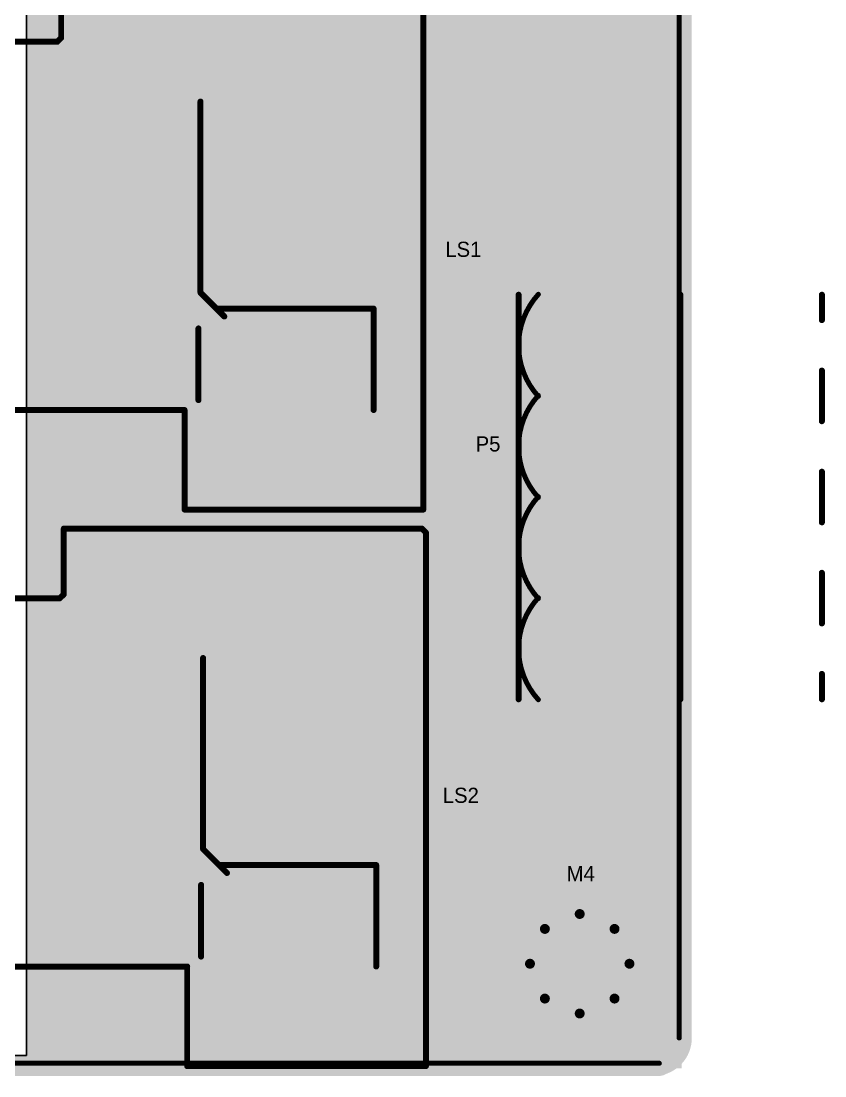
# Model space of a CAD drawing. Header units: millimetres. Extents: x 3.32 to 12.49, y 5.66 to 10.73.
# Drawn here: x 10.903 to 12.493, y 5.684 to 7.77 of the extents above; entities that cross this region are included whole.
import ezdxf

# ---------------------------------------------------------------- set-up
doc = ezdxf.new("R2010")
doc.units = ezdxf.units.MM
doc.header["$MEASUREMENT"] = 0
for name, color, linetype in [('BottomLayer', 5, 'Continuous'), ('BottomSolder', 6, 'Continuous'), ('InternalPlane1', 76, 'Continuous'), ('InternalPlane2', 16, 'Continuous'), ('KeepOutLayer', 6, 'Continuous'), ('MultiLayer', 9, 'Continuous'), ('PadHoleLayer', 156, 'Continuous'), ('TopLayer', 1, 'Continuous'), ('TopOverlay', 2, 'Continuous'), ('TopSolder', 216, 'Continuous')]:
    doc.layers.add(name, color=color, linetype=linetype)

# ---------------------------------------------------------------- blocks, each defined once
blk = doc.blocks.new('LK_102')
at = {"layer": 'BottomLayer'}
for points, const_width in [([(-0.064, 0, 1), (0.064, 0, 1)], 0.128), ([(-0.0098, 0.0984, 1), (0.0098, 0.0984, 1)], 0.0197), ([(-0.0787, 0.0689, 1), (-0.0591, 0.0689, 1)], 0.0197), ([(0.0591, 0.0689, 1), (0.0787, 0.0689, 1)], 0.0197), ([(-0.1083, 0, 1), (-0.0886, 0, 1)], 0.0197), ([(0.0886, 0, 1), (0.1083, 0, 1)], 0.0197), ([(-0.0787, -0.0689, 1), (-0.0591, -0.0689, 1)], 0.0197), ([(0.0591, -0.0689, 1), (0.0787, -0.0689, 1)], 0.0197), ([(-0.0098, -0.0984, 1), (0.0098, -0.0984, 1)], 0.0197)]:
    blk.add_lwpolyline(points, format="xyb", close=True, dxfattribs=dict(at, const_width=const_width))
at = {"layer": 'BottomSolder'}
for points, const_width in [([(-0.066, 0, 1), (0.066, 0, 1)], 0.132), ([(-0.0118, 0.0984, 1), (0.0118, 0.0984, 1)], 0.0237), ([(-0.0807, 0.0689, 1), (-0.0571, 0.0689, 1)], 0.0237), ([(0.0571, 0.0689, 1), (0.0807, 0.0689, 1)], 0.0237), ([(-0.1103, 0, 1), (-0.0866, 0, 1)], 0.0237), ([(0.0866, 0, 1), (0.1103, 0, 1)], 0.0237), ([(-0.0807, -0.0689, 1), (-0.0571, -0.0689, 1)], 0.0237), ([(0.0571, -0.0689, 1), (0.0807, -0.0689, 1)], 0.0237), ([(-0.0118, -0.0984, 1), (0.0118, -0.0984, 1)], 0.0237)]:
    blk.add_lwpolyline(points, format="xyb", close=True, dxfattribs=dict(at, const_width=const_width))
at = {"layer": 'InternalPlane1'}
for points, const_width in [([(-0.0149, 0.0984, 1), (0.0149, 0.0984, 1)], 0.0298), ([(-0.0838, 0.0689, 1), (-0.054, 0.0689, 1)], 0.0298), ([(-0.0444, 0, 1), (0.0444, 0, 1)], 0.0889), ([(0.054, 0.0689, 1), (0.0838, 0.0689, 1)], 0.0298), ([(-0.1133, 0, 1), (-0.0835, 0, 1)], 0.0298), ([(0.0835, 0, 1), (0.1133, 0, 1)], 0.0298), ([(-0.0838, -0.0689, 1), (-0.054, -0.0689, 1)], 0.0298), ([(0.054, -0.0689, 1), (0.0838, -0.0689, 1)], 0.0298), ([(-0.0149, -0.0984, 1), (0.0149, -0.0984, 1)], 0.0298)]:
    blk.add_lwpolyline(points, format="xyb", close=True, dxfattribs=dict(at, const_width=const_width))
at = {"layer": 'InternalPlane2'}
for points, const_width in [([(-0.0149, 0.0984, 1), (0.0149, 0.0984, 1)], 0.0298), ([(-0.0838, 0.0689, 1), (-0.054, 0.0689, 1)], 0.0298), ([(-0.0444, 0, 1), (0.0444, 0, 1)], 0.0889), ([(0.054, 0.0689, 1), (0.0838, 0.0689, 1)], 0.0298), ([(-0.1133, 0, 1), (-0.0835, 0, 1)], 0.0298), ([(0.0835, 0, 1), (0.1133, 0, 1)], 0.0298), ([(-0.0838, -0.0689, 1), (-0.054, -0.0689, 1)], 0.0298), ([(0.054, -0.0689, 1), (0.0838, -0.0689, 1)], 0.0298), ([(-0.0149, -0.0984, 1), (0.0149, -0.0984, 1)], 0.0298)]:
    blk.add_lwpolyline(points, format="xyb", close=True, dxfattribs=dict(at, const_width=const_width))
at = {"layer": 'MultiLayer'}
for points, const_width in [([(-0.064, 0, 1), (0.064, 0, 1)], 0.128), ([(-0.0098, 0.0984, 1), (0.0098, 0.0984, 1)], 0.0197), ([(-0.0787, 0.0689, 1), (-0.0591, 0.0689, 1)], 0.0197), ([(0.0591, 0.0689, 1), (0.0787, 0.0689, 1)], 0.0197), ([(-0.1083, 0, 1), (-0.0886, 0, 1)], 0.0197), ([(0.0886, 0, 1), (0.1083, 0, 1)], 0.0197), ([(-0.0787, -0.0689, 1), (-0.0591, -0.0689, 1)], 0.0197), ([(0.0591, -0.0689, 1), (0.0787, -0.0689, 1)], 0.0197), ([(-0.0098, -0.0984, 1), (0.0098, -0.0984, 1)], 0.0197)]:
    blk.add_lwpolyline(points, format="xyb", close=True, dxfattribs=dict(at, const_width=const_width))
at = {"layer": 'PadHoleLayer'}
for points, const_width in [([(-0.0049, 0.0984, 1), (0.0049, 0.0984, 1)], 0.00984), ([(-0.0738, 0.0689, 1), (-0.064, 0.0689, 1)], 0.00984), ([(-0.0344, 0, 1), (0.0344, 0, 1)], 0.0689), ([(0.064, 0.0689, 1), (0.0738, 0.0689, 1)], 0.00984), ([(-0.1033, 0, 1), (-0.0935, 0, 1)], 0.00984), ([(0.0935, 0, 1), (0.1033, 0, 1)], 0.00984), ([(-0.0738, -0.0689, 1), (-0.064, -0.0689, 1)], 0.00984), ([(0.064, -0.0689, 1), (0.0738, -0.0689, 1)], 0.00984), ([(-0.0049, -0.0984, 1), (0.0049, -0.0984, 1)], 0.00984)]:
    blk.add_lwpolyline(points, format="xyb", close=True, dxfattribs=dict(at, const_width=const_width))
at = {"layer": 'TopLayer'}
for points, const_width in [([(-0.064, 0, 1), (0.064, 0, 1)], 0.128), ([(-0.0098, 0.0984, 1), (0.0098, 0.0984, 1)], 0.0197), ([(-0.0787, 0.0689, 1), (-0.0591, 0.0689, 1)], 0.0197), ([(0.0591, 0.0689, 1), (0.0787, 0.0689, 1)], 0.0197), ([(-0.1083, 0, 1), (-0.0886, 0, 1)], 0.0197), ([(0.0886, 0, 1), (0.1083, 0, 1)], 0.0197), ([(-0.0787, -0.0689, 1), (-0.0591, -0.0689, 1)], 0.0197), ([(0.0591, -0.0689, 1), (0.0787, -0.0689, 1)], 0.0197), ([(-0.0098, -0.0984, 1), (0.0098, -0.0984, 1)], 0.0197)]:
    blk.add_lwpolyline(points, format="xyb", close=True, dxfattribs=dict(at, const_width=const_width))
at = {"layer": 'TopSolder'}
for points, const_width in [([(-0.066, 0, 1), (0.066, 0, 1)], 0.132), ([(-0.0118, 0.0984, 1), (0.0118, 0.0984, 1)], 0.0237), ([(-0.0807, 0.0689, 1), (-0.0571, 0.0689, 1)], 0.0237), ([(0.0571, 0.0689, 1), (0.0807, 0.0689, 1)], 0.0237), ([(-0.1103, 0, 1), (-0.0866, 0, 1)], 0.0237), ([(0.0866, 0, 1), (0.1103, 0, 1)], 0.0237), ([(-0.0807, -0.0689, 1), (-0.0571, -0.0689, 1)], 0.0237), ([(0.0571, -0.0689, 1), (0.0807, -0.0689, 1)], 0.0237), ([(-0.0118, -0.0984, 1), (0.0118, -0.0984, 1)], 0.0237)]:
    blk.add_lwpolyline(points, format="xyb", close=True, dxfattribs=dict(at, const_width=const_width))
blk = doc.blocks.new('MSTBV_2_5_4_G_5_08_117')
at = {"layer": 'BottomLayer', "const_width": 0.05}
for points in [[(0.175, 0, 1), (0.225, 0, 1)], [(0.375, 0, 1), (0.425, 0, 1)], [(0.575, 0, 1), (0.625, 0, 1)]]:
    blk.add_lwpolyline(points, format="xyb", close=True, dxfattribs=at)
at = {"layer": 'BottomLayer'}
blk.add_solid([(0.05, 0.05), (-0.05, 0.05), (0.05, -0.05), (-0.05, -0.05)], dxfattribs=at)
at = {"layer": 'BottomSolder', "const_width": 0.054}
for points in [[(0.173, 0, 1), (0.227, 0, 1)], [(0.373, 0, 1), (0.427, 0, 1)], [(0.573, 0, 1), (0.627, 0, 1)]]:
    blk.add_lwpolyline(points, format="xyb", close=True, dxfattribs=at)
at = {"layer": 'BottomSolder'}
blk.add_solid([(0.054, 0.054), (-0.054, 0.054), (0.054, -0.054), (-0.054, -0.054)], dxfattribs=at)
at = {"layer": 'InternalPlane1', "const_width": 0.05}
for points in [[(-0.025, 0, 1), (0.025, 0, 1)], [(0.175, 0, 1), (0.225, 0, 1)], [(0.375, 0, 1), (0.425, 0, 1)], [(0.575, 0, 1), (0.625, 0, 1)]]:
    blk.add_lwpolyline(points, format="xyb", close=True, dxfattribs=at)
at = {"layer": 'InternalPlane2', "const_width": 0.05}
for points in [[(-0.025, 0, 1), (0.025, 0, 1)], [(0.175, 0, 1), (0.225, 0, 1)], [(0.375, 0, 1), (0.425, 0, 1)], [(0.575, 0, 1), (0.625, 0, 1)]]:
    blk.add_lwpolyline(points, format="xyb", close=True, dxfattribs=at)
at = {"layer": 'MultiLayer', "const_width": 0.05}
for points in [[(0.175, 0, 1), (0.225, 0, 1)], [(0.375, 0, 1), (0.425, 0, 1)], [(0.575, 0, 1), (0.625, 0, 1)]]:
    blk.add_lwpolyline(points, format="xyb", close=True, dxfattribs=at)
at = {"layer": 'MultiLayer'}
blk.add_solid([(0.05, 0.05), (-0.05, 0.05), (0.05, -0.05), (-0.05, -0.05)], dxfattribs=at)
at = {"layer": 'PadHoleLayer', "const_width": 0.03}
for points in [[(-0.015, 0, 1), (0.015, 0, 1)], [(0.185, 0, 1), (0.215, 0, 1)], [(0.385, 0, 1), (0.415, 0, 1)], [(0.585, 0, 1), (0.615, 0, 1)]]:
    blk.add_lwpolyline(points, format="xyb", close=True, dxfattribs=at)
at = {"layer": 'TopLayer', "const_width": 0.05}
for points in [[(0.175, 0, 1), (0.225, 0, 1)], [(0.375, 0, 1), (0.425, 0, 1)], [(0.575, 0, 1), (0.625, 0, 1)]]:
    blk.add_lwpolyline(points, format="xyb", close=True, dxfattribs=at)
at = {"layer": 'TopLayer'}
blk.add_solid([(0.05, 0.05), (-0.05, 0.05), (0.05, -0.05), (-0.05, -0.05)], dxfattribs=at)
at = {"layer": 'TopOverlay', "const_width": 0.012}
for points in [[(-0.05, 0.45), (-0.1, 0.45)], [(0.15, 0.45), (0.05, 0.45)], [(0.35, 0.45), (0.25, 0.45)], [(0.55, 0.45), (0.45, 0.45)], [(0.7, 0.45), (0.65, 0.45)], [(0.7, 0.17), (-0.1, 0.17)], [(0.7, -0.15), (-0.1, -0.15)]]:
    blk.add_lwpolyline(points, dxfattribs=at)
at = {"layer": 'TopOverlay'}
for points, const_width in [([(-0.103, 0.45, 1), (-0.097, 0.45, 1)], 0.006), ([(-0.053, 0.45, 1), (-0.047, 0.45, 1)], 0.006), ([(0.047, 0.45, 1), (0.053, 0.45, 1)], 0.006), ([(0.147, 0.45, 1), (0.153, 0.45, 1)], 0.006), ([(0.247, 0.45, 1), (0.253, 0.45, 1)], 0.006), ([(0.347, 0.45, 1), (0.353, 0.45, 1)], 0.006), ([(0.447, 0.45, 1), (0.453, 0.45, 1)], 0.006), ([(0.547, 0.45, 1), (0.553, 0.45, 1)], 0.006), ([(0.647, 0.45, 1), (0.653, 0.45, 1)], 0.006), ([(0.697, 0.45, 1), (0.703, 0.45, 1)], 0.006), ([(-0.103, 0.17, 1), (-0.097, 0.17, 1)], 0.006), ([(0.697, 0.17, 1), (0.703, 0.17, 1)], 0.006), ([(-0.1034, -0.111, 1), (-0.0984, -0.111, 1)], 0.005), ([(0.0966, -0.111, 1), (0.1016, -0.111, 1)], 0.005), ([(0.0984, -0.111, 1), (0.1034, -0.111, 1)], 0.005), ([(0.2966, -0.111, 1), (0.3016, -0.111, 1)], 0.005), ([(0.2984, -0.111, 1), (0.3034, -0.111, 1)], 0.005), ([(0.4966, -0.111, 1), (0.5016, -0.111, 1)], 0.005), ([(0.4984, -0.111, 1), (0.5034, -0.111, 1)], 0.005), ([(0.6984, -0.111, 1), (0.7034, -0.111, 1)], 0.005), ([(-0.103, -0.15, 1), (-0.097, -0.15, 1)], 0.006), ([(0.697, -0.15, 1), (0.703, -0.15, 1)], 0.006)]:
    blk.add_lwpolyline(points, format="xyb", close=True, dxfattribs=dict(at, const_width=const_width))
at = {"layer": 'TopOverlay', "const_width": 0.01}
for points in [[(0.1009, -0.111, -0.38661), (-0.1009, -0.111)], [(0.3009, -0.111, -0.38661), (0.0991, -0.111)], [(0.5009, -0.111, -0.38661), (0.2991, -0.111)], [(0.7009, -0.111, -0.38661), (0.4991, -0.111)]]:
    blk.add_lwpolyline(points, format="xyb", dxfattribs=at)
at = {"layer": 'TopSolder', "const_width": 0.054}
for points in [[(0.173, 0, 1), (0.227, 0, 1)], [(0.373, 0, 1), (0.427, 0, 1)], [(0.573, 0, 1), (0.627, 0, 1)]]:
    blk.add_lwpolyline(points, format="xyb", close=True, dxfattribs=at)
at = {"layer": 'TopSolder'}
blk.add_solid([(0.054, 0.054), (-0.054, 0.054), (0.054, -0.054), (-0.054, -0.054)], dxfattribs=at)
blk = doc.blocks.new('NT90HCE12CE_292')
at = {"layer": 'BottomLayer'}
for points, const_width in [([(0.8348, -0.1099, 1), (0.9037, -0.1099, 1)], 0.0689), ([(0.8348, -0.4052, 1), (0.9037, -0.4052, 1)], 0.0689), ([(0.1606, -0.48, 1), (0.2394, -0.48, 1)], 0.0787), ([(0.3083, -0.98, 1), (0.3673, -0.98, 1)], 0.0591), ([(0.7059, -0.9839, 1), (0.765, -0.9839, 1)], 0.0591), ([(0.5051, -1.0706, 1), (0.5642, -1.0706, 1)], 0.0591)]:
    blk.add_lwpolyline(points, format="xyb", close=True, dxfattribs=dict(at, const_width=const_width))
at = {"layer": 'BottomSolder'}
for points, const_width in [([(0.8328, -0.1099, 1), (0.9057, -0.1099, 1)], 0.0729), ([(0.8328, -0.4052, 1), (0.9057, -0.4052, 1)], 0.0729), ([(0.1586, -0.48, 1), (0.2414, -0.48, 1)], 0.0827), ([(0.3063, -0.98, 1), (0.3693, -0.98, 1)], 0.0631), ([(0.7039, -0.9839, 1), (0.767, -0.9839, 1)], 0.0631), ([(0.5031, -1.0706, 1), (0.5662, -1.0706, 1)], 0.0631)]:
    blk.add_lwpolyline(points, format="xyb", close=True, dxfattribs=dict(at, const_width=const_width))
at = {"layer": 'InternalPlane1'}
for points, const_width in [([(0.8347, -0.1099, 1), (0.9039, -0.1099, 1)], 0.0692), ([(0.8347, -0.4052, 1), (0.9039, -0.4052, 1)], 0.0692), ([(0.1654, -0.48, 1), (0.2346, -0.48, 1)], 0.0692), ([(0.28, -0.9399, 1), (0.285, -0.9399, 1)], 0.005), ([(0.2951, -0.9247, 1), (0.3001, -0.9247, 1)], 0.005), ([(0.3754, -0.9247, 1), (0.3804, -0.9247, 1)], 0.005), ([(0.3906, -0.9399, 1), (0.3956, -0.9399, 1)], 0.005), ([(0.7038, -0.9839, 1), (0.7671, -0.9839, 1)], 0.0633), ([(0.5, -1.0706, 1), (0.5693, -1.0706, 1)], 0.0692), ([(0.28, -1.0201, 1), (0.285, -1.0201, 1)], 0.005), ([(0.3906, -1.0201, 1), (0.3956, -1.0201, 1)], 0.005), ([(0.2951, -1.0353, 1), (0.3001, -1.0353, 1)], 0.005), ([(0.3754, -1.0353, 1), (0.3804, -1.0353, 1)], 0.005)]:
    blk.add_lwpolyline(points, format="xyb", close=True, dxfattribs=dict(at, const_width=const_width))
at = {"layer": 'InternalPlane1', "const_width": 0.01}
for points in [[(0.2976, -0.9247, -0.32492), (0.3779, -0.9247)], [(0.2825, -1.0201, -0.32492), (0.2825, -0.9399)], [(0.3931, -0.9399, -0.32492), (0.3931, -1.0201)], [(0.3779, -1.0353, -0.32492), (0.2976, -1.0353)]]:
    blk.add_lwpolyline(points, format="xyb", dxfattribs=at)
at = {"layer": 'InternalPlane2'}
for points, const_width in [([(0.8347, -0.1099, 1), (0.9039, -0.1099, 1)], 0.0692), ([(0.8347, -0.4052, 1), (0.9039, -0.4052, 1)], 0.0692), ([(0.1654, -0.48, 1), (0.2346, -0.48, 1)], 0.0692), ([(0.3061, -0.98, 1), (0.3694, -0.98, 1)], 0.0633), ([(0.7038, -0.9839, 1), (0.7671, -0.9839, 1)], 0.0633), ([(0.5, -1.0706, 1), (0.5693, -1.0706, 1)], 0.0692)]:
    blk.add_lwpolyline(points, format="xyb", close=True, dxfattribs=dict(at, const_width=const_width))
at = {"layer": 'MultiLayer'}
for points, const_width in [([(0.8348, -0.1099, 1), (0.9037, -0.1099, 1)], 0.0689), ([(0.8348, -0.4052, 1), (0.9037, -0.4052, 1)], 0.0689), ([(0.1606, -0.48, 1), (0.2394, -0.48, 1)], 0.0787), ([(0.3083, -0.98, 1), (0.3673, -0.98, 1)], 0.0591), ([(0.7059, -0.9839, 1), (0.765, -0.9839, 1)], 0.0591), ([(0.5051, -1.0706, 1), (0.5642, -1.0706, 1)], 0.0591)]:
    blk.add_lwpolyline(points, format="xyb", close=True, dxfattribs=dict(at, const_width=const_width))
at = {"layer": 'PadHoleLayer'}
for points, const_width in [([(0.8447, -0.1099, 1), (0.8939, -0.1099, 1)], 0.0492), ([(0.8447, -0.4052, 1), (0.8939, -0.4052, 1)], 0.0492), ([(0.1754, -0.48, 1), (0.2246, -0.48, 1)], 0.0492), ([(0.3161, -0.98, 1), (0.3594, -0.98, 1)], 0.0433), ([(0.7138, -0.9839, 1), (0.7571, -0.9839, 1)], 0.0433), ([(0.51, -1.0706, 1), (0.5593, -1.0706, 1)], 0.0492)]:
    blk.add_lwpolyline(points, format="xyb", close=True, dxfattribs=dict(at, const_width=const_width))
at = {"layer": 'TopLayer'}
for points, const_width in [([(0.8348, -0.1099, 1), (0.9037, -0.1099, 1)], 0.0689), ([(0.8348, -0.4052, 1), (0.9037, -0.4052, 1)], 0.0689), ([(0.1606, -0.48, 1), (0.2394, -0.48, 1)], 0.0787), ([(0.3083, -0.98, 1), (0.3673, -0.98, 1)], 0.0591), ([(0.7059, -0.9839, 1), (0.765, -0.9839, 1)], 0.0591), ([(0.5051, -1.0706, 1), (0.5642, -1.0706, 1)], 0.0591)]:
    blk.add_lwpolyline(points, format="xyb", close=True, dxfattribs=dict(at, const_width=const_width))
at = {"layer": 'TopOverlay', "const_width": 0.0118}
for points in [[(0.0032, -0.0194), (0.011, -0.0115)], [(0.0032, -0.48), (0.0032, -0.0194)], [(0.0268, -0.0115), (0.011, -0.0115)], [(0.8693, -0.0115), (0.0268, -0.0115)], [(1.0661, -0.0115), (0.7866, -0.0115)], [(1.0661, -0.1199), (1.0661, -0.0115)], [(1.0661, -0.4485), (1.0661, -0.0706)], [(0.6685, -0.3619), (0.6685, -0.1099)], [(0.8693, -0.1099), (0.6685, -0.1099)], [(0.6685, -0.4209), (0.6685, -0.3619)], [(1.0661, -0.4839), (1.0661, -0.3855)], [(0.637, -0.4524), (0.6685, -0.4209)], [(0.6685, -0.4209), (0.6843, -0.4052)], [(0.0032, -0.728), (0.0032, -0.4406)], [(0.637, -0.4524), (0.2591, -0.4524)], [(0.8496, -0.4564), (0.7079, -0.4564)], [(0.8693, -1.1532), (0.8693, -0.4839)], [(1.0661, -0.4839), (0.8693, -0.4839)], [(0.0661, -0.728), (0.0032, -0.728)], [(0.1331, -0.728), (0.0661, -0.728)], [(0.1409, -0.7359), (0.1331, -0.728)], [(0.1409, -0.98), (0.1409, -0.7359)], [(0.5583, -0.8776), (0.4795, -0.8776)], [(0.4795, -0.9879), (0.4795, -0.8776)], [(0.5583, -0.9839), (0.5583, -0.8776)], [(0.4795, -0.9485), (0.3693, -0.9485)], [(0.7, -0.9485), (0.5583, -0.9485)], [(0.7157, -0.9643), (0.7, -0.9485)], [(0.1409, -1.2595), (0.1409, -0.98)], [(0.5543, -0.9879), (0.5583, -0.9839)], [(0.5543, -0.9879), (0.4795, -0.9879)], [(0.8693, -1.2635), (0.8693, -1.1532)], [(0.1449, -1.2635), (0.1409, -1.2595)], [(0.2512, -1.2635), (0.1449, -1.2635)], [(0.5937, -1.2635), (0.2512, -1.2635)], [(0.8693, -1.2635), (0.5346, -1.2635)]]:
    blk.add_lwpolyline(points, dxfattribs=at)
at = {"layer": 'TopOverlay', "const_width": 0.00591}
for points in [[(0.0002, -0.0194, 1), (0.0061, -0.0194, 1)], [(0.0002, -0.0194, 1), (0.0061, -0.0194, 1)], [(0.0081, -0.0115, 1), (0.014, -0.0115, 1)], [(0.0081, -0.0115, 1), (0.014, -0.0115, 1)], [(0.0238, -0.0115, 1), (0.0297, -0.0115, 1)], [(0.0238, -0.0115, 1), (0.0297, -0.0115, 1)], [(0.7837, -0.0115, 1), (0.7896, -0.0115, 1)], [(0.8663, -0.0115, 1), (0.8722, -0.0115, 1)], [(1.0632, -0.0115, 1), (1.0691, -0.0115, 1)], [(1.0632, -0.0115, 1), (1.0691, -0.0115, 1)], [(1.0632, -0.0706, 1), (1.0691, -0.0706, 1)], [(0.6656, -0.1099, 1), (0.6715, -0.1099, 1)], [(0.6656, -0.1099, 1), (0.6715, -0.1099, 1)], [(0.8663, -0.1099, 1), (0.8722, -0.1099, 1)], [(1.0632, -0.1199, 1), (1.0691, -0.1199, 1)], [(0.6656, -0.3619, 1), (0.6715, -0.3619, 1)], [(0.6656, -0.3619, 1), (0.6715, -0.3619, 1)], [(1.0632, -0.3855, 1), (1.0691, -0.3855, 1)], [(0.6656, -0.4209, 1), (0.6715, -0.4209, 1)], [(0.6656, -0.4209, 1), (0.6715, -0.4209, 1)], [(0.6656, -0.4209, 1), (0.6715, -0.4209, 1)], [(0.6813, -0.4052, 1), (0.6872, -0.4052, 1)], [(0.0002, -0.4406, 1), (0.0061, -0.4406, 1)], [(0.2561, -0.4524, 1), (0.262, -0.4524, 1)], [(0.6341, -0.4524, 1), (0.64, -0.4524, 1)], [(0.6341, -0.4524, 1), (0.64, -0.4524, 1)], [(0.7049, -0.4564, 1), (0.7108, -0.4564, 1)], [(0.8467, -0.4564, 1), (0.8526, -0.4564, 1)], [(1.0632, -0.4485, 1), (1.0691, -0.4485, 1)], [(0.0002, -0.48, 1), (0.0061, -0.48, 1)], [(0.8663, -0.4839, 1), (0.8722, -0.4839, 1)], [(0.8663, -0.4839, 1), (0.8722, -0.4839, 1)], [(1.0632, -0.4839, 1), (1.0691, -0.4839, 1)], [(1.0632, -0.4839, 1), (1.0691, -0.4839, 1)], [(0.0002, -0.728, 1), (0.0061, -0.728, 1)], [(0.0002, -0.728, 1), (0.0061, -0.728, 1)], [(0.0632, -0.728, 1), (0.0691, -0.728, 1)], [(0.0632, -0.728, 1), (0.0691, -0.728, 1)], [(0.1301, -0.728, 1), (0.136, -0.728, 1)], [(0.1301, -0.728, 1), (0.136, -0.728, 1)], [(0.138, -0.7359, 1), (0.1439, -0.7359, 1)], [(0.138, -0.7359, 1), (0.1439, -0.7359, 1)], [(0.4766, -0.8776, 1), (0.4825, -0.8776, 1)], [(0.4766, -0.8776, 1), (0.4825, -0.8776, 1)], [(0.5553, -0.8776, 1), (0.5612, -0.8776, 1)], [(0.5553, -0.8776, 1), (0.5612, -0.8776, 1)], [(0.3663, -0.9485, 1), (0.3722, -0.9485, 1)], [(0.4766, -0.9485, 1), (0.4825, -0.9485, 1)], [(0.5553, -0.9485, 1), (0.5612, -0.9485, 1)], [(0.697, -0.9485, 1), (0.703, -0.9485, 1)], [(0.697, -0.9485, 1), (0.703, -0.9485, 1)], [(0.7128, -0.9643, 1), (0.7187, -0.9643, 1)], [(0.138, -0.98, 1), (0.1439, -0.98, 1)], [(0.138, -0.98, 1), (0.1439, -0.98, 1)], [(0.5553, -0.9839, 1), (0.5612, -0.9839, 1)], [(0.5553, -0.9839, 1), (0.5612, -0.9839, 1)], [(0.4766, -0.9879, 1), (0.4825, -0.9879, 1)], [(0.4766, -0.9879, 1), (0.4825, -0.9879, 1)], [(0.5514, -0.9879, 1), (0.5573, -0.9879, 1)], [(0.5514, -0.9879, 1), (0.5573, -0.9879, 1)], [(0.8663, -1.1532, 1), (0.8722, -1.1532, 1)], [(0.8663, -1.1532, 1), (0.8722, -1.1532, 1)], [(0.138, -1.2595, 1), (0.1439, -1.2595, 1)], [(0.138, -1.2595, 1), (0.1439, -1.2595, 1)], [(0.1419, -1.2635, 1), (0.1478, -1.2635, 1)], [(0.1419, -1.2635, 1), (0.1478, -1.2635, 1)], [(0.2482, -1.2635, 1), (0.2541, -1.2635, 1)], [(0.2482, -1.2635, 1), (0.2541, -1.2635, 1)], [(0.5317, -1.2635, 1), (0.5376, -1.2635, 1)], [(0.5907, -1.2635, 1), (0.5967, -1.2635, 1)], [(0.8663, -1.2635, 1), (0.8722, -1.2635, 1)], [(0.8663, -1.2635, 1), (0.8722, -1.2635, 1)]]:
    blk.add_lwpolyline(points, format="xyb", close=True, dxfattribs=at)
at = {"layer": 'TopSolder'}
for points, const_width in [([(0.8328, -0.1099, 1), (0.9057, -0.1099, 1)], 0.0729), ([(0.8328, -0.4052, 1), (0.9057, -0.4052, 1)], 0.0729), ([(0.1586, -0.48, 1), (0.2414, -0.48, 1)], 0.0827), ([(0.3063, -0.98, 1), (0.3693, -0.98, 1)], 0.0631), ([(0.7039, -0.9839, 1), (0.767, -0.9839, 1)], 0.0631), ([(0.5031, -1.0706, 1), (0.5662, -1.0706, 1)], 0.0631)]:
    blk.add_lwpolyline(points, format="xyb", close=True, dxfattribs=dict(at, const_width=const_width))
blk = doc.blocks.new('NT90HCE12CE_376')
at = {"layer": 'BottomLayer'}
for points, const_width in [([(0.8348, -0.1099, 1), (0.9037, -0.1099, 1)], 0.0689), ([(0.8348, -0.4052, 1), (0.9037, -0.4052, 1)], 0.0689), ([(0.1606, -0.48, 1), (0.2394, -0.48, 1)], 0.0787), ([(0.3083, -0.98, 1), (0.3673, -0.98, 1)], 0.0591), ([(0.7059, -0.9839, 1), (0.765, -0.9839, 1)], 0.0591), ([(0.5051, -1.0706, 1), (0.5642, -1.0706, 1)], 0.0591)]:
    blk.add_lwpolyline(points, format="xyb", close=True, dxfattribs=dict(at, const_width=const_width))
at = {"layer": 'BottomSolder'}
for points, const_width in [([(0.8328, -0.1099, 1), (0.9057, -0.1099, 1)], 0.0729), ([(0.8328, -0.4052, 1), (0.9057, -0.4052, 1)], 0.0729), ([(0.1586, -0.48, 1), (0.2414, -0.48, 1)], 0.0827), ([(0.3063, -0.98, 1), (0.3693, -0.98, 1)], 0.0631), ([(0.7039, -0.9839, 1), (0.767, -0.9839, 1)], 0.0631), ([(0.5031, -1.0706, 1), (0.5662, -1.0706, 1)], 0.0631)]:
    blk.add_lwpolyline(points, format="xyb", close=True, dxfattribs=dict(at, const_width=const_width))
at = {"layer": 'InternalPlane1'}
for points, const_width in [([(0.8347, -0.1099, 1), (0.9039, -0.1099, 1)], 0.0692), ([(0.8347, -0.4052, 1), (0.9039, -0.4052, 1)], 0.0692), ([(0.1654, -0.48, 1), (0.2346, -0.48, 1)], 0.0692), ([(0.28, -0.9399, 1), (0.285, -0.9399, 1)], 0.005), ([(0.2951, -0.9247, 1), (0.3001, -0.9247, 1)], 0.005), ([(0.3754, -0.9247, 1), (0.3804, -0.9247, 1)], 0.005), ([(0.3906, -0.9399, 1), (0.3956, -0.9399, 1)], 0.005), ([(0.7038, -0.9839, 1), (0.7671, -0.9839, 1)], 0.0633), ([(0.5, -1.0706, 1), (0.5693, -1.0706, 1)], 0.0692), ([(0.28, -1.0201, 1), (0.285, -1.0201, 1)], 0.005), ([(0.3906, -1.0201, 1), (0.3956, -1.0201, 1)], 0.005), ([(0.2951, -1.0353, 1), (0.3001, -1.0353, 1)], 0.005), ([(0.3754, -1.0353, 1), (0.3804, -1.0353, 1)], 0.005)]:
    blk.add_lwpolyline(points, format="xyb", close=True, dxfattribs=dict(at, const_width=const_width))
at = {"layer": 'InternalPlane1', "const_width": 0.01}
for points in [[(0.2976, -0.9247, -0.32492), (0.3779, -0.9247)], [(0.2825, -1.0201, -0.32492), (0.2825, -0.9399)], [(0.3931, -0.9399, -0.32492), (0.3931, -1.0201)], [(0.3779, -1.0353, -0.32492), (0.2976, -1.0353)]]:
    blk.add_lwpolyline(points, format="xyb", dxfattribs=at)
at = {"layer": 'InternalPlane2'}
for points, const_width in [([(0.8347, -0.1099, 1), (0.9039, -0.1099, 1)], 0.0692), ([(0.8347, -0.4052, 1), (0.9039, -0.4052, 1)], 0.0692), ([(0.1654, -0.48, 1), (0.2346, -0.48, 1)], 0.0692), ([(0.3061, -0.98, 1), (0.3694, -0.98, 1)], 0.0633), ([(0.7038, -0.9839, 1), (0.7671, -0.9839, 1)], 0.0633), ([(0.5, -1.0706, 1), (0.5693, -1.0706, 1)], 0.0692)]:
    blk.add_lwpolyline(points, format="xyb", close=True, dxfattribs=dict(at, const_width=const_width))
at = {"layer": 'MultiLayer'}
for points, const_width in [([(0.8348, -0.1099, 1), (0.9037, -0.1099, 1)], 0.0689), ([(0.8348, -0.4052, 1), (0.9037, -0.4052, 1)], 0.0689), ([(0.1606, -0.48, 1), (0.2394, -0.48, 1)], 0.0787), ([(0.3083, -0.98, 1), (0.3673, -0.98, 1)], 0.0591), ([(0.7059, -0.9839, 1), (0.765, -0.9839, 1)], 0.0591), ([(0.5051, -1.0706, 1), (0.5642, -1.0706, 1)], 0.0591)]:
    blk.add_lwpolyline(points, format="xyb", close=True, dxfattribs=dict(at, const_width=const_width))
at = {"layer": 'PadHoleLayer'}
for points, const_width in [([(0.8447, -0.1099, 1), (0.8939, -0.1099, 1)], 0.0492), ([(0.8447, -0.4052, 1), (0.8939, -0.4052, 1)], 0.0492), ([(0.1754, -0.48, 1), (0.2246, -0.48, 1)], 0.0492), ([(0.3161, -0.98, 1), (0.3594, -0.98, 1)], 0.0433), ([(0.7138, -0.9839, 1), (0.7571, -0.9839, 1)], 0.0433), ([(0.51, -1.0706, 1), (0.5593, -1.0706, 1)], 0.0492)]:
    blk.add_lwpolyline(points, format="xyb", close=True, dxfattribs=dict(at, const_width=const_width))
at = {"layer": 'TopLayer'}
for points, const_width in [([(0.8348, -0.1099, 1), (0.9037, -0.1099, 1)], 0.0689), ([(0.8348, -0.4052, 1), (0.9037, -0.4052, 1)], 0.0689), ([(0.1606, -0.48, 1), (0.2394, -0.48, 1)], 0.0787), ([(0.3083, -0.98, 1), (0.3673, -0.98, 1)], 0.0591), ([(0.7059, -0.9839, 1), (0.765, -0.9839, 1)], 0.0591), ([(0.5051, -1.0706, 1), (0.5642, -1.0706, 1)], 0.0591)]:
    blk.add_lwpolyline(points, format="xyb", close=True, dxfattribs=dict(at, const_width=const_width))
at = {"layer": 'TopOverlay', "const_width": 0.0118}
for points in [[(0.0032, -0.0194), (0.011, -0.0115)], [(0.0032, -0.48), (0.0032, -0.0194)], [(0.0268, -0.0115), (0.011, -0.0115)], [(0.8693, -0.0115), (0.0268, -0.0115)], [(1.0661, -0.0115), (0.7866, -0.0115)], [(1.0661, -0.1199), (1.0661, -0.0115)], [(1.0661, -0.4485), (1.0661, -0.0706)], [(0.6685, -0.3619), (0.6685, -0.1099)], [(0.8693, -0.1099), (0.6685, -0.1099)], [(0.6685, -0.4209), (0.6685, -0.3619)], [(1.0661, -0.4839), (1.0661, -0.3855)], [(0.637, -0.4524), (0.6685, -0.4209)], [(0.6685, -0.4209), (0.6843, -0.4052)], [(0.0032, -0.728), (0.0032, -0.4406)], [(0.637, -0.4524), (0.2591, -0.4524)], [(0.8496, -0.4564), (0.7079, -0.4564)], [(0.8693, -1.1532), (0.8693, -0.4839)], [(1.0661, -0.4839), (0.8693, -0.4839)], [(0.0661, -0.728), (0.0032, -0.728)], [(0.1331, -0.728), (0.0661, -0.728)], [(0.1409, -0.7359), (0.1331, -0.728)], [(0.1409, -0.98), (0.1409, -0.7359)], [(0.5583, -0.8776), (0.4795, -0.8776)], [(0.4795, -0.9879), (0.4795, -0.8776)], [(0.5583, -0.9839), (0.5583, -0.8776)], [(0.4795, -0.9485), (0.3693, -0.9485)], [(0.7, -0.9485), (0.5583, -0.9485)], [(0.7157, -0.9643), (0.7, -0.9485)], [(0.1409, -1.2595), (0.1409, -0.98)], [(0.5543, -0.9879), (0.5583, -0.9839)], [(0.5543, -0.9879), (0.4795, -0.9879)], [(0.8693, -1.2635), (0.8693, -1.1532)], [(0.1449, -1.2635), (0.1409, -1.2595)], [(0.2512, -1.2635), (0.1449, -1.2635)], [(0.5937, -1.2635), (0.2512, -1.2635)], [(0.8693, -1.2635), (0.5346, -1.2635)]]:
    blk.add_lwpolyline(points, dxfattribs=at)
at = {"layer": 'TopOverlay', "const_width": 0.00591}
for points in [[(0.0002, -0.0194, 1), (0.0061, -0.0194, 1)], [(0.0002, -0.0194, 1), (0.0061, -0.0194, 1)], [(0.0081, -0.0115, 1), (0.014, -0.0115, 1)], [(0.0081, -0.0115, 1), (0.014, -0.0115, 1)], [(0.0238, -0.0115, 1), (0.0297, -0.0115, 1)], [(0.0238, -0.0115, 1), (0.0297, -0.0115, 1)], [(0.7837, -0.0115, 1), (0.7896, -0.0115, 1)], [(0.8663, -0.0115, 1), (0.8722, -0.0115, 1)], [(1.0632, -0.0115, 1), (1.0691, -0.0115, 1)], [(1.0632, -0.0115, 1), (1.0691, -0.0115, 1)], [(1.0632, -0.0706, 1), (1.0691, -0.0706, 1)], [(0.6656, -0.1099, 1), (0.6715, -0.1099, 1)], [(0.6656, -0.1099, 1), (0.6715, -0.1099, 1)], [(0.8663, -0.1099, 1), (0.8722, -0.1099, 1)], [(1.0632, -0.1199, 1), (1.0691, -0.1199, 1)], [(0.6656, -0.3619, 1), (0.6715, -0.3619, 1)], [(0.6656, -0.3619, 1), (0.6715, -0.3619, 1)], [(1.0632, -0.3855, 1), (1.0691, -0.3855, 1)], [(0.6656, -0.4209, 1), (0.6715, -0.4209, 1)], [(0.6656, -0.4209, 1), (0.6715, -0.4209, 1)], [(0.6656, -0.4209, 1), (0.6715, -0.4209, 1)], [(0.6813, -0.4052, 1), (0.6872, -0.4052, 1)], [(0.0002, -0.4406, 1), (0.0061, -0.4406, 1)], [(0.2561, -0.4524, 1), (0.262, -0.4524, 1)], [(0.6341, -0.4524, 1), (0.64, -0.4524, 1)], [(0.6341, -0.4524, 1), (0.64, -0.4524, 1)], [(0.7049, -0.4564, 1), (0.7108, -0.4564, 1)], [(0.8467, -0.4564, 1), (0.8526, -0.4564, 1)], [(1.0632, -0.4485, 1), (1.0691, -0.4485, 1)], [(0.0002, -0.48, 1), (0.0061, -0.48, 1)], [(0.8663, -0.4839, 1), (0.8722, -0.4839, 1)], [(0.8663, -0.4839, 1), (0.8722, -0.4839, 1)], [(1.0632, -0.4839, 1), (1.0691, -0.4839, 1)], [(1.0632, -0.4839, 1), (1.0691, -0.4839, 1)], [(0.0002, -0.728, 1), (0.0061, -0.728, 1)], [(0.0002, -0.728, 1), (0.0061, -0.728, 1)], [(0.0632, -0.728, 1), (0.0691, -0.728, 1)], [(0.0632, -0.728, 1), (0.0691, -0.728, 1)], [(0.1301, -0.728, 1), (0.136, -0.728, 1)], [(0.1301, -0.728, 1), (0.136, -0.728, 1)], [(0.138, -0.7359, 1), (0.1439, -0.7359, 1)], [(0.138, -0.7359, 1), (0.1439, -0.7359, 1)], [(0.4766, -0.8776, 1), (0.4825, -0.8776, 1)], [(0.4766, -0.8776, 1), (0.4825, -0.8776, 1)], [(0.5553, -0.8776, 1), (0.5612, -0.8776, 1)], [(0.5553, -0.8776, 1), (0.5612, -0.8776, 1)], [(0.3663, -0.9485, 1), (0.3722, -0.9485, 1)], [(0.4766, -0.9485, 1), (0.4825, -0.9485, 1)], [(0.5553, -0.9485, 1), (0.5612, -0.9485, 1)], [(0.697, -0.9485, 1), (0.703, -0.9485, 1)], [(0.697, -0.9485, 1), (0.703, -0.9485, 1)], [(0.7128, -0.9643, 1), (0.7187, -0.9643, 1)], [(0.138, -0.98, 1), (0.1439, -0.98, 1)], [(0.138, -0.98, 1), (0.1439, -0.98, 1)], [(0.5553, -0.9839, 1), (0.5612, -0.9839, 1)], [(0.5553, -0.9839, 1), (0.5612, -0.9839, 1)], [(0.4766, -0.9879, 1), (0.4825, -0.9879, 1)], [(0.4766, -0.9879, 1), (0.4825, -0.9879, 1)], [(0.5514, -0.9879, 1), (0.5573, -0.9879, 1)], [(0.5514, -0.9879, 1), (0.5573, -0.9879, 1)], [(0.8663, -1.1532, 1), (0.8722, -1.1532, 1)], [(0.8663, -1.1532, 1), (0.8722, -1.1532, 1)], [(0.138, -1.2595, 1), (0.1439, -1.2595, 1)], [(0.138, -1.2595, 1), (0.1439, -1.2595, 1)], [(0.1419, -1.2635, 1), (0.1478, -1.2635, 1)], [(0.1419, -1.2635, 1), (0.1478, -1.2635, 1)], [(0.2482, -1.2635, 1), (0.2541, -1.2635, 1)], [(0.2482, -1.2635, 1), (0.2541, -1.2635, 1)], [(0.5317, -1.2635, 1), (0.5376, -1.2635, 1)], [(0.5907, -1.2635, 1), (0.5967, -1.2635, 1)], [(0.8663, -1.2635, 1), (0.8722, -1.2635, 1)], [(0.8663, -1.2635, 1), (0.8722, -1.2635, 1)]]:
    blk.add_lwpolyline(points, format="xyb", close=True, dxfattribs=at)
at = {"layer": 'TopSolder'}
for points, const_width in [([(0.8328, -0.1099, 1), (0.9057, -0.1099, 1)], 0.0729), ([(0.8328, -0.4052, 1), (0.9057, -0.4052, 1)], 0.0729), ([(0.1586, -0.48, 1), (0.2414, -0.48, 1)], 0.0827), ([(0.3063, -0.98, 1), (0.3693, -0.98, 1)], 0.0631), ([(0.7039, -0.9839, 1), (0.767, -0.9839, 1)], 0.0631), ([(0.5031, -1.0706, 1), (0.5662, -1.0706, 1)], 0.0631)]:
    blk.add_lwpolyline(points, format="xyb", close=True, dxfattribs=dict(at, const_width=const_width))

msp = doc.modelspace()

# ---------------------------------------------------------------- linework, layer by layer
at = {"layer": 'BottomLayer'}
for points, const_width in [([(11.23, 7.67), (11.8257, 7.67)], 0.2), ([(11.8257, 7.67), (12.027, 7.4687)], 0.2), ([(12.027, 7.3987), (12.027, 7.4687)], 0.2), ([(12.027, 7.3987), (12.037, 7.3887)], 0.1), ([(12.037, 7.1287), (12.037, 7.3887)], 0.1), ([(11.3048, 7.2265), (11.367, 7.2887)], 0.2), ([(11.367, 7.2887), (11.707, 7.2887)], 0.2), ([(11.707, 7.2887), (11.757, 7.2387)], 0.2), ([(11.3048, 7.0007), (11.3048, 7.2265)], 0.2), ([(11.757, 7.1287), (11.757, 7.2387)], 0.1), ([(11.757, 7.1287), (11.957, 6.9287)], 0.1), ([(11.957, 6.9287), (12.037, 6.9287)], 0.1), ([(11.5676, 6.5693), (11.662, 6.6637)], 0.2), ([(11.662, 6.6637), (11.727, 6.7287)], 0.1), ([(11.727, 6.7287), (12.037, 6.7287)], 0.1), ([(11.2352, 6.5693), (11.5676, 6.5693)], 0.2), ([(11.902, 6.3937), (12.037, 6.5287)], 0.16), ([(11.762, 6.2537), (11.902, 6.3937)], 0.2), ([(11.31, 6.0617), (11.502, 6.2537)], 0.2), ([(11.502, 6.2537), (11.762, 6.2537)], 0.2), ([(11.31, 5.9), (11.31, 6.0617)], 0.2)]:
    msp.add_lwpolyline(points, dxfattribs=dict(at, const_width=const_width))
for points, const_width in [([(11.18, 7.67, 1), (11.28, 7.67, 1)], 0.1), ([(11.7757, 7.67, 1), (11.8757, 7.67, 1)], 0.1), ([(11.7757, 7.67, 1), (11.8757, 7.67, 1)], 0.1), ([(11.977, 7.4687, 1), (12.077, 7.4687, 1)], 0.1), ([(11.977, 7.4687, 1), (12.077, 7.4687, 1)], 0.1), ([(11.977, 7.3987, 1), (12.077, 7.3987, 1)], 0.1), ([(12.002, 7.3987, 1), (12.052, 7.3987, 1)], 0.05), ([(12.012, 7.3887, 1), (12.062, 7.3887, 1)], 0.05), ([(12.012, 7.3887, 1), (12.062, 7.3887, 1)], 0.05), ([(11.317, 7.2887, 1), (11.417, 7.2887, 1)], 0.1), ([(11.317, 7.2887, 1), (11.417, 7.2887, 1)], 0.1), ([(11.657, 7.2887, 1), (11.757, 7.2887, 1)], 0.1), ([(11.657, 7.2887, 1), (11.757, 7.2887, 1)], 0.1), ([(11.2548, 7.2265, 1), (11.3548, 7.2265, 1)], 0.1), ([(11.2548, 7.2265, 1), (11.3548, 7.2265, 1)], 0.1), ([(11.707, 7.2387, 1), (11.807, 7.2387, 1)], 0.1), ([(11.732, 7.2387, 1), (11.782, 7.2387, 1)], 0.05), ([(11.732, 7.1287, 1), (11.782, 7.1287, 1)], 0.05), ([(11.732, 7.1287, 1), (11.782, 7.1287, 1)], 0.05), ([(12.012, 7.1287, 1), (12.062, 7.1287, 1)], 0.05), ([(11.2548, 7.0007, 1), (11.3548, 7.0007, 1)], 0.1), ([(11.8754, 6.9852, 1), (11.9254, 6.9852, 1)], 0.05), ([(11.932, 6.9287, 1), (11.982, 6.9287, 1)], 0.05), ([(11.932, 6.9287, 1), (11.982, 6.9287, 1)], 0.05), ([(12.012, 6.9287, 1), (12.062, 6.9287, 1)], 0.05), ([(12.012, 6.9287, 1), (12.062, 6.9287, 1)], 0.05), ([(11.612, 6.6637, 1), (11.712, 6.6637, 1)], 0.1), ([(11.702, 6.7287, 1), (11.752, 6.7287, 1)], 0.05), ([(11.702, 6.7287, 1), (11.752, 6.7287, 1)], 0.05), ([(12.012, 6.7287, 1), (12.062, 6.7287, 1)], 0.05), ([(11.637, 6.6637, 1), (11.687, 6.6637, 1)], 0.05), ([(11.1852, 6.5693, 1), (11.2852, 6.5693, 1)], 0.1), ([(11.5176, 6.5693, 1), (11.6176, 6.5693, 1)], 0.1), ([(11.5176, 6.5693, 1), (11.6176, 6.5693, 1)], 0.1), ([(11.997, 6.5287, 1), (12.077, 6.5287, 1)], 0.08), ([(11.852, 6.3937, 1), (11.952, 6.3937, 1)], 0.1), ([(11.862, 6.3937, 1), (11.942, 6.3937, 1)], 0.08), ([(11.452, 6.2537, 1), (11.552, 6.2537, 1)], 0.1), ([(11.452, 6.2537, 1), (11.552, 6.2537, 1)], 0.1), ([(11.712, 6.2537, 1), (11.812, 6.2537, 1)], 0.1), ([(11.712, 6.2537, 1), (11.812, 6.2537, 1)], 0.1), ([(11.3212, 6.1229, 1), (11.4212, 6.1229, 1)], 0.1), ([(11.26, 6.0617, 1), (11.36, 6.0617, 1)], 0.1), ([(11.26, 6.0617, 1), (11.36, 6.0617, 1)], 0.1), ([(11.26, 6.0617, 1), (11.36, 6.0617, 1)], 0.1), ([(11.2289, 5.9, 1), (11.3289, 5.9, 1)], 0.1), ([(11.26, 5.9, 1), (11.36, 5.9, 1)], 0.1), ([(11.2323, 5.8858, 1), (11.3323, 5.8858, 1)], 0.1)]:
    msp.add_lwpolyline(points, format="xyb", close=True, dxfattribs=dict(at, const_width=const_width))
for points, const_width in [([(12.037, 6.9287, -0.198912), (11.9004, 6.9852)], 0.1), ([(11.2789, 5.9, -0.198912), (11.3712, 6.1229)], 0.2), ([(11.2823, 5.8858, -0.325421), (11.31, 6.0617)], 0.2)]:
    msp.add_lwpolyline(points, format="xyb", dxfattribs=dict(at, const_width=const_width))
at = {"layer": 'InternalPlane1'}
for p, q in [((10.9134, 7.9837), (10.9134, 5.7237)), ((10.9134, 5.7237), (9.5671, 5.7237))]:
    msp.add_line(p, q, dxfattribs=at)
at = {"layer": 'InternalPlane1', "const_width": 0.04}
for points in [[(12.2097, 5.7587), (12.2097, 9.8031)], [(3.987, 5.7036), (12.1654, 5.7036)]]:
    msp.add_lwpolyline(points, dxfattribs=at)
for points in [[(12.2097, 5.7587, -0.337449), (12.1693, 5.7056)], [(12.1693, 5.7056, -0.234248), (12.1654, 5.7036)]]:
    msp.add_lwpolyline(points, format="xyb", dxfattribs=at)
at = {"layer": 'InternalPlane1', "const_width": 0.02}
for points in [[(12.1997, 5.7587, 1), (12.2197, 5.7587, 1)], [(12.1997, 5.7587, 1), (12.2197, 5.7587, 1)], [(12.1554, 5.7036, 1), (12.1754, 5.7036, 1)], [(12.1554, 5.7036, 1), (12.1754, 5.7036, 1)], [(12.1593, 5.7056, 1), (12.1793, 5.7056, 1)], [(12.1593, 5.7056, 1), (12.1793, 5.7056, 1)]]:
    msp.add_lwpolyline(points, format="xyb", close=True, dxfattribs=at)
at = {"layer": 'InternalPlane1'}
msp.add_solid([(10.9134, 5.6987), (12.2097, 5.6987), (10.9134, 7.9837), (12.2097, 7.9837)], dxfattribs=at)
at = {"layer": 'InternalPlane2'}
for p, q in [((10.9134, 7.9837), (10.9134, 5.7237)), ((10.9134, 5.7237), (9.5671, 5.7237))]:
    msp.add_line(p, q, dxfattribs=at)
at = {"layer": 'InternalPlane2', "const_width": 0.04}
for points in [[(12.2097, 5.7587), (12.2097, 9.8031)], [(3.987, 5.7036), (12.1654, 5.7036)]]:
    msp.add_lwpolyline(points, dxfattribs=at)
for points in [[(12.2097, 5.7587, -0.337449), (12.1693, 5.7056)], [(12.1693, 5.7056, -0.234248), (12.1654, 5.7036)]]:
    msp.add_lwpolyline(points, format="xyb", dxfattribs=at)
at = {"layer": 'InternalPlane2', "const_width": 0.02}
for points in [[(12.1997, 5.7587, 1), (12.2197, 5.7587, 1)], [(12.1997, 5.7587, 1), (12.2197, 5.7587, 1)], [(12.1554, 5.7036, 1), (12.1754, 5.7036, 1)], [(12.1554, 5.7036, 1), (12.1754, 5.7036, 1)], [(12.1593, 5.7056, 1), (12.1793, 5.7056, 1)], [(12.1593, 5.7056, 1), (12.1793, 5.7056, 1)]]:
    msp.add_lwpolyline(points, format="xyb", close=True, dxfattribs=at)
at = {"layer": 'InternalPlane2'}
msp.add_solid([(10.9134, 5.6987), (12.2097, 5.6987), (10.9134, 7.9837), (12.2097, 7.9837)], dxfattribs=at)
at = {"layer": 'KeepOutLayer', "const_width": 0.01}
for points in [[(12.2047, 5.7587), (12.2047, 9.8031)], [(3.987, 5.7087), (12.1654, 5.7087)]]:
    msp.add_lwpolyline(points, dxfattribs=at)
at = {"layer": 'KeepOutLayer', "const_width": 0.005}
for points in [[(12.2022, 5.7587, 1), (12.2072, 5.7587, 1)], [(12.1629, 5.7087, 1), (12.1679, 5.7087, 1)]]:
    msp.add_lwpolyline(points, format="xyb", close=True, dxfattribs=at)

# ---------------------------------------------------------------- block references
at = {"rotation": 270}
for name, p in [('NT90HCE12CE_376', (11.71, 7.87)), ('MSTBV_2_5_4_G_5_08_117', (12.037, 7.1287)), ('NT90HCE12CE_292', (11.7152, 6.7693))]:
    msp.add_blockref(name, p, dxfattribs=at)
msp.add_blockref('LK_102', (12.0079, 5.9055))

# ---------------------------------------------------------------- texts
at = {"layer": 'TopOverlay'}
for s, p in [('LS1', (11.742, 7.3037)), ('P5', (11.802, 6.9187)), ('LS2', (11.737, 6.2237)), ('M4', (11.982, 6.0687))]:
    msp.add_text(s, height=0.03, dxfattribs=at).set_placement(p)

doc.saveas('drawing.dxf')
